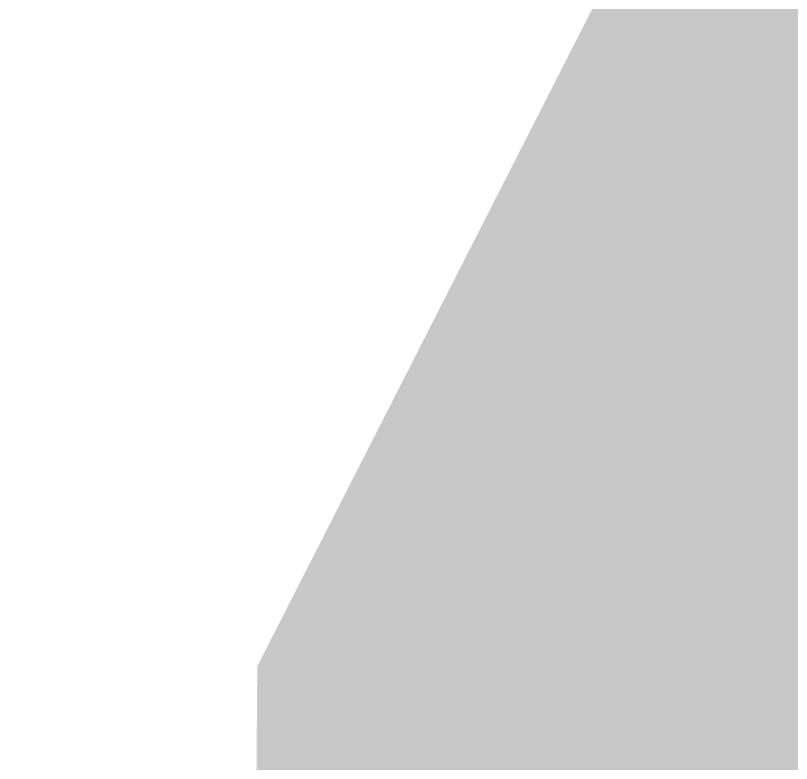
# Model space of a CAD drawing. Header units: metres. Extents: x 317370 to 326712, y 1824935 to 1838812.
# Drawn here: x 320437.26 to 320455.25, y 1826877.03 to 1826894.36 of the extents above; entities that cross this region are included whole.
import ezdxf

# ---------------------------------------------------------------- set-up
doc = ezdxf.new("R2010")
doc.units = ezdxf.units.M
doc.header["$MEASUREMENT"] = 0
doc.layers.add('INTERTIDAL ZONE', color=5, linetype='Continuous')
doc.layers.add('LOW TIDE LINE', color=5, linetype='Continuous')

# ---------------------------------------------------------------- blocks, each defined once
blk = doc.blocks.new('81')
at = {"layer": 'INTERTIDAL ZONE'}
h = blk.add_hatch(dxfattribs=at)
h.set_pattern_fill('CROSS', color=256, scale=3.023389, angle=-0.4508)
h.set_pattern_definition([(359.54917, (306983.874, 1824194.798), (19.348987, 19.046862), [9.59926, -28.79778]), (89.54917, (306988.635, 1824189.961), (-19.046862, 19.348987), [9.59926, -28.79778])])
h.paths.add_polyline_path([(321129.401, 1826575.998), (321143.218, 1826554.911), (321178.987, 1826490.123), (321222.786, 1826421.241), (321226.754, 1826413.146), (321250.558, 1826364.579), (321290.199, 1826279.603), (321298.07, 1826255.351), (321317.875, 1826210.847), (321357.389, 1826109.745), (321357.358, 1826105.713), (321385.002, 1826032.926), (321471.775, 1825790.345), (321475.711, 1825778.219), (321527.001, 1825636.707), (321578.322, 1825499.228), (321594.064, 1825450.724), (321636.848, 1825252.837), (321644.212, 1825164.082), (321648.179, 1825155.988), (321648.116, 1825147.925), (321644.022, 1825139.894), (321643.736, 1825103.611), (321647.735, 1825099.548), (321655.733, 1825091.422), (321663.763, 1825087.327), (321663.7, 1825079.264), (321671.571, 1825055.013), (321671.476, 1825042.919), (321675.506, 1825042.887), (321675.475, 1825038.855), (321679.474, 1825034.792), (321679.442, 1825030.761), (321683.473, 1825030.729), (321683.409, 1825022.666), (321687.44, 1825022.635), (321687.408, 1825018.603), (321691.407, 1825014.54), (321691.376, 1825010.509), (321695.406, 1825010.477), (321695.375, 1825006.446), (321699.405, 1825006.414), (321699.342, 1824998.351), (321703.373, 1824998.319), (321703.309, 1824990.257), (321729.509, 1824990.05), (321699.596, 1825030.602), (321663.89, 1825103.453), (321667.984, 1825111.484), (321668.111, 1825127.61), (321672.237, 1825139.672), (321676.331, 1825147.703), (321676.49, 1825167.86), (321680.743, 1825196.048), (321680.806, 1825204.111), (321684.932, 1825216.173), (321689.026, 1825224.205), (321689.058, 1825228.236), (321693.089, 1825228.204), (321693.152, 1825236.267), (321689.153, 1825240.33), (321689.534, 1825288.707), (321685.535, 1825292.77), (321681.567, 1825300.865), (321681.599, 1825304.896), (321673.601, 1825313.022), (321673.633, 1825317.054), (321669.634, 1825321.117), (321673.696, 1825325.116), (321673.728, 1825329.148), (321669.729, 1825333.211), (321669.761, 1825337.242), (321665.761, 1825341.305), (321665.857, 1825353.4), (321661.858, 1825357.463), (321661.889, 1825361.494), (321657.89, 1825365.557), (321653.891, 1825369.62), (321649.924, 1825377.715), (321641.894, 1825381.81), (321641.958, 1825389.872), (321637.927, 1825389.904), (321638.054, 1825406.03), (321634.055, 1825410.093), (321630.056, 1825414.156), (321563.563, 1825672.705), (321544.266, 1825781.711), (321484.534, 1825874.909), (321468.76, 1825919.381), (321448.892, 1825955.822), (321425.532, 1826060.829), (321409.758, 1826105.301), (321381.891, 1826149.868), (321358.183, 1826210.53), (321346.407, 1826250.939), (321350.851, 1826303.315), (321299.212, 1826400.481), (321263.792, 1826509.614), (321248.018, 1826554.086), (321244.019, 1826558.15), (321240.083, 1826570.276), (321236.116, 1826578.37), (321232.117, 1826582.433), (321224.119, 1826590.559), (321220.12, 1826594.623), (321190.43, 1826626.944), (321164.165, 1826655.538), (321084.279, 1826748.894), (321012.011, 1826785.747), (320939.648, 1826810.507), (320867.221, 1826827.203), (320790.605, 1826823.774), (320697.612, 1826788.221), (320555.933, 1826712.735), (320474.81, 1826648.867), (320417.935, 1826592.871), (320377.184, 1826536.749), (320360.87, 1826512.687), (320348.746, 1826508.751), (320340.717, 1826512.846), (320353.221, 1826565.159), (320377.977, 1826637.534), (320402.605, 1826693.783), (320406.826, 1826717.94), (320419.363, 1826774.284), (320435.803, 1826814.471), (320435.867, 1826822.534), (320448.213, 1826854.69), (320464.558, 1826882.783), (320476.777, 1826898.814), (320480.839, 1826902.813), (320484.965, 1826914.876), (320537.873, 1826978.966), (320566.469, 1827027.12), (320570.499, 1827027.089), (320603.094, 1827071.18), (320623.438, 1827095.21), (320627.501, 1827099.21), (320631.532, 1827099.178), (320635.626, 1827107.209), (320635.658, 1827111.241), (320639.72, 1827115.24), (320639.879, 1827135.397), (320635.943, 1827147.523), (320636.007, 1827155.586), (320632.071, 1827167.712), (320591.922, 1827188.186), (320568.023, 1827224.659), (320544.06, 1827253.069), (320528.191, 1827285.447), (320516.321, 1827313.762), (320516.575, 1827346.013), (320520.859, 1827378.233), (320525.08, 1827402.389), (320525.271, 1827426.578), (320505.339, 1827454.956), (320497.404, 1827471.145), (320497.626, 1827499.365), (320501.816, 1827519.49), (320485.883, 1827543.805), (320467.402, 1827559.457), (320469.824, 1827551.995), (320473.759, 1827539.869), (320477.726, 1827531.775), (320481.694, 1827523.68), (320481.662, 1827519.649), (320485.598, 1827507.523), (320485.407, 1827483.334), (320481.313, 1827475.303), (320481.25, 1827467.241), (320485.217, 1827459.146), (320485.185, 1827455.115), (320493.183, 1827446.988), (320497.214, 1827446.957), (320509.275, 1827442.83), (320509.243, 1827438.799), (320513.242, 1827434.736), (320521.113, 1827410.484), (320516.987, 1827398.421), (320512.925, 1827394.422), (320508.862, 1827390.422), (320504.8, 1827386.422), (320504.768, 1827382.391), (320500.674, 1827374.36), (320500.515, 1827354.203), (320504.514, 1827350.14), (320504.356, 1827329.983), (320496.294, 1827330.046), (320496.326, 1827334.078), (320488.264, 1827334.141), (320492.263, 1827330.078), (320492.136, 1827313.952), (320496.167, 1827313.921), (320496.072, 1827301.826), (320500.103, 1827301.795), (320500.071, 1827297.763), (320504.102, 1827297.732), (320504.07, 1827293.7), (320508.069, 1827289.637), (320507.974, 1827277.543), (320511.973, 1827273.48), (320511.941, 1827269.448), (320515.972, 1827269.417), (320515.94, 1827265.385), (320524.002, 1827265.322), (320523.843, 1827245.165), (320527.842, 1827241.102), (320531.873, 1827241.07), (320531.841, 1827237.039), (320535.872, 1827237.007), (320535.84, 1827232.975), (320539.871, 1827232.944), (320539.839, 1827228.912), (320543.838, 1827224.849), (320543.585, 1827192.598), (320547.615, 1827192.566), (320547.584, 1827188.535), (320551.614, 1827188.503), (320551.583, 1827184.472), (320559.644, 1827184.408), (320559.613, 1827180.377), (320571.705, 1827180.282), (320571.673, 1827176.25), (320575.704, 1827176.219), (320579.703, 1827172.156), (320579.671, 1827168.124), (320583.67, 1827164.061), (320583.638, 1827160.03), (320587.669, 1827159.998), (320587.638, 1827155.967), (320595.699, 1827155.903), (320599.698, 1827151.84), (320607.696, 1827143.714), (320607.633, 1827135.651), (320611.6, 1827127.556), (320611.473, 1827111.431), (320607.411, 1827107.431), (320607.315, 1827095.337), (320603.253, 1827091.337), (320599.222, 1827091.369), (320595.16, 1827087.369), (320587.098, 1827087.433), (320587.067, 1827083.401), (320583.036, 1827083.433), (320583.004, 1827079.402), (320578.973, 1827079.433), (320578.878, 1827067.339), (320574.847, 1827067.371), (320574.816, 1827063.34), (320570.785, 1827063.371), (320570.753, 1827059.34), (320566.722, 1827059.372), (320566.691, 1827055.34), (320562.66, 1827055.372), (320558.597, 1827051.372), (320554.567, 1827051.404), (320554.535, 1827047.373), (320550.504, 1827047.404), (320550.472, 1827043.373), (320546.442, 1827043.405), (320546.41, 1827039.373), (320542.379, 1827039.405), (320542.347, 1827035.374), (320538.317, 1827035.405), (320530.223, 1827031.437), (320530.192, 1827027.406), (320526.129, 1827023.406), (320522.067, 1827019.407), (320521.972, 1827007.312), (320517.909, 1827003.313), (320517.877, 1826999.281), (320513.847, 1826999.313), (320513.688, 1826979.156), (320509.657, 1826979.188), (320509.626, 1826975.156), (320501.564, 1826975.22), (320501.532, 1826971.188), (320497.47, 1826967.189), (320497.438, 1826963.157), (320493.407, 1826963.189), (320493.376, 1826959.158), (320489.313, 1826955.158), (320489.281, 1826951.127), (320485.251, 1826951.158), (320485.219, 1826947.127), (320481.188, 1826947.159), (320481.125, 1826939.096), (320477.094, 1826939.128), (320473, 1826931.096), (320468.906, 1826923.065), (320460.749, 1826911.035), (320460.717, 1826907.003), (320456.686, 1826907.035), (320456.623, 1826898.972), (320452.592, 1826899.004), (320452.561, 1826894.972), (320444.372, 1826878.91), (320444.34, 1826874.879), (320436.279, 1826874.942), (320436.247, 1826870.911), (320432.216, 1826870.943), (320432.153, 1826862.88), (320428.122, 1826862.911), (320428.091, 1826858.88), (320424.028, 1826854.88), (320423.996, 1826850.849), (320419.934, 1826846.849), (320415.871, 1826842.85), (320415.808, 1826834.787), (320411.777, 1826834.819), (320411.714, 1826826.756), (320407.683, 1826826.788), (320407.651, 1826822.756), (320403.621, 1826822.788), (320403.589, 1826818.756), (320399.558, 1826818.788), (320395.496, 1826814.788), (320391.465, 1826814.82), (320391.433, 1826810.789), (320387.371, 1826806.789), (320387.339, 1826802.758), (320391.338, 1826798.695), (320395.337, 1826794.631), (320395.305, 1826790.6), (320391.243, 1826786.6), (320391.116, 1826770.475), (320387.022, 1826762.444), (320386.926, 1826750.35), (320382.832, 1826742.318), (320382.705, 1826726.193), (320386.673, 1826718.098), (320382.61, 1826714.099), (320382.547, 1826706.036), (320386.546, 1826701.973), (320386.482, 1826693.91), (320382.452, 1826693.942), (320378.357, 1826685.911), (320374.295, 1826681.911), (320374.263, 1826677.88), (320366.17, 1826673.912), (320366.075, 1826661.817), (320362.044, 1826661.849), (320357.95, 1826653.818), (320357.855, 1826641.724), (320353.792, 1826637.724), (320353.76, 1826633.693), (320349.698, 1826629.693), (320341.605, 1826625.725), (320337.511, 1826617.694), (320337.479, 1826613.663), (320341.446, 1826605.568), (320345.413, 1826597.474), (320349.381, 1826589.379), (320345.287, 1826581.348), (320337.162, 1826573.349), (320337.13, 1826569.317), (320328.878, 1826545.192), (320324.847, 1826545.224), (320320.785, 1826541.224), (320316.722, 1826537.225), (320316.691, 1826533.193), (320312.596, 1826525.162), (320312.47, 1826509.037), (320308.407, 1826505.037), (320308.375, 1826501.006), (320304.313, 1826497.006), (320296.22, 1826493.038), (320296.188, 1826489.007), (320292.125, 1826485.007), (320296.124, 1826480.944), (320296.061, 1826472.881), (320291.999, 1826468.881), (320287.904, 1826460.85), (320287.841, 1826452.787), (320291.84, 1826448.724), (320311.93, 1826440.503), (320315.993, 1826444.503), (320340.399, 1826472.532), (320340.431, 1826476.563), (320344.462, 1826476.532), (320344.494, 1826480.563), (320348.524, 1826480.531), (320348.556, 1826484.563), (320352.587, 1826484.531), (320352.618, 1826488.562), (320356.649, 1826488.531), (320356.681, 1826492.562), (320360.712, 1826492.53), (320360.743, 1826496.562), (320364.774, 1826496.53), (320364.806, 1826500.562), (320368.837, 1826500.53), (320368.9, 1826508.593), (320372.931, 1826508.561), (320372.994, 1826516.624), (320377.057, 1826520.623), (320377.088, 1826524.655), (320381.151, 1826528.654), (320381.183, 1826532.686), (320385.213, 1826532.654), (320385.277, 1826540.717), (320389.308, 1826540.685), (320389.371, 1826548.748), (320393.434, 1826552.748), (320397.464, 1826552.716), (320397.496, 1826556.747), (320401.527, 1826556.716), (320401.559, 1826560.747), (320405.589, 1826560.715), (320405.621, 1826564.747), (320409.652, 1826564.715), (320409.684, 1826568.746), (320413.746, 1826572.746), (320413.778, 1826576.777), (320417.808, 1826576.746), (320417.872, 1826584.809), (320421.903, 1826584.777), (320421.934, 1826588.808), (320425.997, 1826592.808), (320430.091, 1826600.839), (320438.216, 1826608.838), (320442.247, 1826608.807), (320450.34, 1826612.775), (320458.402, 1826612.711), (320458.433, 1826616.743), (320466.495, 1826616.679), (320466.527, 1826620.711), (320470.557, 1826620.679), (320470.589, 1826624.71), (320474.62, 1826624.679), (320474.651, 1826628.71), (320478.714, 1826632.71), (320482.745, 1826632.678), (320482.776, 1826636.709), (320486.839, 1826640.709), (320486.871, 1826644.74), (320490.901, 1826644.709), (320490.933, 1826648.74), (320494.964, 1826648.708), (320494.996, 1826652.74), (320499.058, 1826656.739), (320499.09, 1826660.771), (320503.121, 1826660.739), (320507.183, 1826664.739), (320507.215, 1826668.77), (320511.246, 1826668.738), (320515.308, 1826672.738), (320519.339, 1826672.706), (320519.37, 1826676.738), (320523.401, 1826676.706), (320527.464, 1826680.706), (320531.495, 1826680.674), (320531.526, 1826684.705), (320535.557, 1826684.674), (320539.619, 1826688.673), (320543.65, 1826688.642), (320543.682, 1826692.673), (320547.713, 1826692.641), (320547.744, 1826696.673), (320555.806, 1826696.609), (320555.838, 1826700.641), (320559.868, 1826700.609), (320559.9, 1826704.64), (320563.931, 1826704.609), (320563.899, 1826700.577), (320575.991, 1826700.482), (320576.023, 1826704.514), (320596.177, 1826704.355), (320596.209, 1826708.386), (320604.27, 1826708.323), (320608.333, 1826712.323), (320612.363, 1826712.291), (320616.426, 1826716.291), (320624.487, 1826716.227), (320648.831, 1826736.194), (320665.017, 1826744.13), (320681.235, 1826756.097), (320697.453, 1826768.064), (320705.578, 1826776.064), (320709.673, 1826784.095), (320717.734, 1826784.031), (320778.291, 1826795.65), (320814.536, 1826791.333), (320858.811, 1826782.921), (320862.841, 1826782.89), (320898.991, 1826766.479), (320931.142, 1826754.131), (320935.141, 1826750.067), (320955.232, 1826741.846), (320979.289, 1826725.53), (321003.347, 1826709.214), (321023.374, 1826692.93), (321047.431, 1826676.614), (321067.427, 1826656.299), (321091.389, 1826627.889), (321111.353, 1826603.542)])
at = {"layer": 'INTERTIDAL ZONE', "const_width": 3.023, "flags": 128}
blk.add_lwpolyline([(320452.592, 1826899.004), (320452.561, 1826894.972), (320444.372, 1826878.91), (320444.34, 1826874.879), (320436.279, 1826874.942), (320436.247, 1826870.911), (320432.216, 1826870.943), (320432.153, 1826862.88), (320428.122, 1826862.911), (320428.091, 1826858.88), (320424.028, 1826854.88), (320423.996, 1826850.849), (320419.934, 1826846.849), (320415.871, 1826842.85), (320415.808, 1826834.787), (320411.777, 1826834.819), (320411.714, 1826826.756), (320407.683, 1826826.788), (320407.651, 1826822.756)], dxfattribs=at)
at = {"layer": 'LOW TIDE LINE', "lineweight": 18}
blk.add_lwpolyline([(320452.592, 1826899.004, 3.023, 3.023, 0), (320452.561, 1826894.972, 3.023, 3.023, 0), (320444.372, 1826878.91, 3.023, 3.023, 0), (320444.34, 1826874.879, 3.023, 3.023, 0), (320436.279, 1826874.942, 3.023, 3.023, 0), (320436.247, 1826870.911, 3.023, 3.023, 0), (320432.216, 1826870.943, 3.023, 3.023, 0), (320432.153, 1826862.88, 3.023, 3.023, 0), (320428.122, 1826862.911, 3.023, 3.023, 0), (320428.091, 1826858.88, 3.023, 3.023, 0), (320424.028, 1826854.88, 3.023, 3.023, 0), (320423.996, 1826850.849, 3.023, 3.023, 0), (320419.934, 1826846.849, 3.023, 3.023, 0), (320415.871, 1826842.85, 3.023, 3.023, 0), (320415.808, 1826834.787, 3.023, 3.023, 0), (320411.777, 1826834.819, 3.023, 3.023, 0), (320411.714, 1826826.756, 3.023, 3.023, 0), (320407.683, 1826826.788, 3.023, 3.023, 0), (320407.651, 1826822.756, 3.023, 3.023, 0)], format="xyseb", dxfattribs=at)

msp = doc.modelspace()

# ---------------------------------------------------------------- block references
msp.add_blockref('81', (0, 0))

doc.saveas('drawing.dxf')
